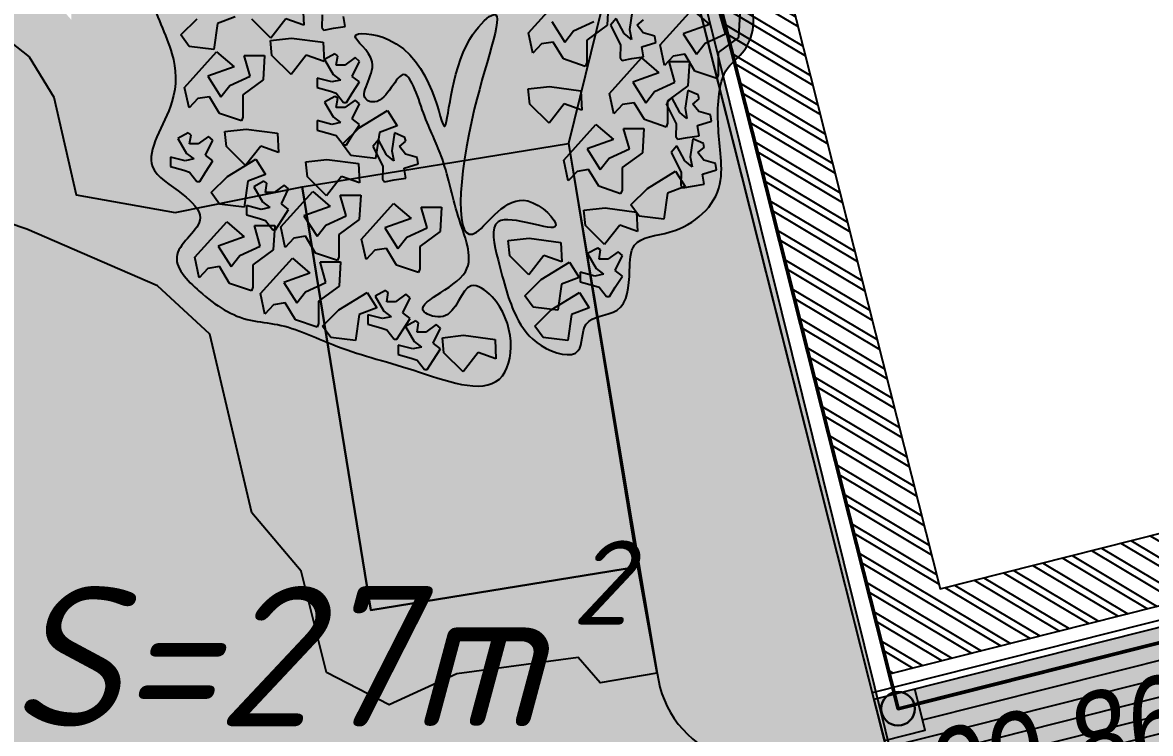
# Model space of a CAD drawing. Header units: millimetres. Extents: x 97194 to 152491, y 18573 to 58496.
# Drawn here: x 139384 to 143399, y 37791 to 40322 of the extents above; entities that cross this region are included whole.
import ezdxf

# ---------------------------------------------------------------- set-up
doc = ezdxf.new("R2010")
doc.units = ezdxf.units.MM
for name, color, linetype in [('dwgmodels.com', 7, 'Continuous'), ('floor hatch', 252, 'Continuous'), ('txt2', 7, 'Continuous'), ('wall', 5, 'Continuous')]:
    doc.layers.add(name, color=color, linetype=linetype)
doc.styles.add('ISO', font='isocpeui.ttf')
doc.styles.get("Standard").update_dxf_attribs({"font": 'arial.ttf'})

# ---------------------------------------------------------------- blocks, each defined once
blk = doc.blocks.new('1ваа')
at = {"layer": 'dwgmodels.com'}
h = blk.add_hatch(color=3, dxfattribs=at)
h.set_gradient(color1=(43, 82, 5), color2=(174, 249, 170), tint=1, name='SPHERICAL')
edge = h.paths.add_edge_path()
edge.add_spline(control_points=[(-1573.8, 1368.3), (-1470.4, 1427.6), (-1284.4, 1534.4), (-1060, 1804.1), (-904.4, 2013.9), (-547.9, 2293.1), (-469.2, 1811), (-414.9, 2023.2), (-315.9, 1870.5), (-307, 1711.4), (-539.4, 1619.3), (-412, 1449.9), (-271.1, 1576.4), (-108.2, 1676.3), (56.3, 1720.2), (253, 1903.5), (-43.4, 1918.4), (-55.9, 2206), (205.2, 2246.1), (397.3, 2150.7), (713.1, 2144.5), (1144.2, 2068.4), (1290, 1575), (1659.2, 1709.2), (1722.2, 1347), (1374, 1329.3), (1589.8, 1227.3), (1751.2, 1056.1), (1991.2, 788.2), (1786.7, 418), (2137.8, 472.9), (2098.4, 118.3), (1900.1, 26.1), (1835.3, -213.9), (1869.3, -438.7), (1892.9, -775.2), (1599.3, -984.8), (1241, -974.6), (1224, -1221.5), (1191.5, -1474.5), (878.7, -1438.2), (894.1, -1748), (569.2, -1648.4), (383, -1439), (304, -1199.1), (199.4, -753), (882.8, -1054.7), (418, -631.4), (-14.2, -1250.7), (26.5, -298.8), (389.4, 466.5), (-38.8, 112.1), (-76.1, -693.1), (-222.7, 209.3), (-848, 240.4), (-499.8, 57.6), (-717.4, -159.3), (-522.9, -213.9), (-384.3, 119.3), (-237.1, -293), (-92.2, -515.4), (-27.8, -812), (78, -1024.3), (95, -1282.9), (-395.5, -1401.9), (-23.2, -1508.8), (42.4, -1214.4), (380.4, -1394.2), (400.4, -2045.4), (-351.2, -1741.3), (-825.5, -1666.7), (-1206.3, -1505.7), (-1549.3, -1485.5), (-1783, -1367.7), (-2112, -1086.6), (-1742.1, -899.5), (-1980.8, -704.5), (-2294.2, -574.2), (-1992.2, -226.3), (-2008.8, 138.5), (-2240.9, 431.4), (-2134, 845), (-1816.3, 996), (-1782.1, 1297.5), (-1633.4, 1348), (-1573.8, 1368.3)], knot_values=[0, 0, 0, 0, 357.00329, 642.153885, 1007.734628, 1288.554648, 1537.60047, 1602.030643, 1701.619705, 1873.196291, 2090.474896, 2182.001319, 2344.019371, 2522.490303, 2785.30002, 2903.708441, 3113.457498, 3286.592566, 3556.300193, 3697.57539, 3940.583176, 4493.331958, 4879.81963, 5123.669747, 5356.676787, 5555.267335, 5664.170721, 5854.865828, 6374.803498, 6552.654597, 6740.709911, 7039.357174, 7193.223261, 7382.888468, 7715.150792, 7896.734589, 8351.183846, 8616.524237, 8770.974198, 9022.415639, 9258.409286, 9424.351878, 9689.305292, 9934.14356, 10298.463043, 10522.83765, 10934.037116, 11181.695157, 11590.920552, 12321.643111, 12890.993257, 13099.053627, 13648.762252, 14302.66183, 14539.452637, 14733.798132, 14964.016601, 15000.744171, 15268.428618, 15540.463369, 15823.098767, 16202.030488, 16389.9932, 16544.002076, 16922.211792, 17059.15669, 17329.987453, 17491.326856, 17982.794137, 18595.478096, 19191.821094, 19601.463987, 19796.569403, 20199.022027, 20467.976601, 20739.669014, 20923.918829, 21195.978045, 21605.65124, 21891.507666, 22271.998167, 22653.797318, 22982.736892, 23248.089802, 23425.26363, 23425.26363, 23425.26363, 23425.26363], degree=3, periodic=0)
at = {"color": 0}
for p, q in [((505.4, 223.5), (733.2, 434.3)), ((1074.5, 412.1), (1064.3, 267.8)), ((-1101.2, 383.2), (-1094.3, 269)), ((1243.2, 349.8), (1224.4, 243.4)), ((1441.4, 151.5), (1669.2, 362.3)), ((1669.2, 362.3), (1793.2, 273.4)), ((1907.2, 218), (1865.6, 340.1)), ((2010.5, 340.1), (2000.3, 195.8)), ((-1969.8, 211), (-1852.4, 306.4)), ((-1708.5, 278.9), (-1734.9, 124.5)), ((-1582.7, 318.7), (-1708.5, 278.9)), ((-1328.7, 191.9), (-1464.8, 304)), ((-1221.1, 305.6), (-1328.7, 191.9)), ((-1094.3, 269), (-1221.1, 305.6)), ((-963.4, 330.3), (-966.1, 254.4)), ((-799.4, 260.2), (-812.4, 320.4)), ((671, 290), (764.1, 168.1)), ((826.3, 234.7), (971.2, 290)), ((1064.3, 267.8), (919.4, 179.3)), ((1128.3, 308.1), (1089.1, 268.9)), ((1089.1, 268.9), (1139.3, 187.4)), ((1185.5, 219.3), (1128.3, 308.1)), ((1278.2, 268), (1324.7, 299.6)), ((1322.2, 224), (1278.2, 268)), ((1793.2, 273.4), (1607, 218)), ((-1910.4, 142.3), (-1969.8, 211)), ((-966.1, 254.4), (-951.4, 239.8)), ((-951.4, 239.8), (-883, 249.8)), ((-883, 249.8), (-799.4, 260.2)), ((536.5, 101.6), (505.4, 223.5)), ((764.1, 168.1), (826.3, 234.7)), ((1237.4, 183.2), (1185.5, 219.3)), ((1224.4, 243.4), (1237.4, 183.2)), ((1404.8, 204.1), (1322.2, 224)), ((1411, 166.6), (1404.8, 204.1)), ((1607, 218), (1700.1, 96.1)), ((1762.3, 162.7), (1907.2, 218)), ((-1734.9, 124.5), (-1910.4, 142.3)), ((-1332.2, 178.1), (-1181.6, 192.4)), ((-1320.8, 88), (-1332.2, 178.1)), ((-1181.6, 192.4), (-957.2, 167.2)), ((-957.2, 167.2), (-950.3, 53)), ((598.5, 157.1), (536.5, 101.6)), ((681.4, 168.1), (598.5, 157.1)), ((753.8, 68.3), (681.4, 168.1)), ((919.4, 179.3), (919.4, 46.2)), ((1139.3, 187.4), (1160.6, 150.3)), ((1160.6, 150.3), (1157.9, 74.4)), ((1311.6, 140.4), (1411, 166.6)), ((1324.6, 80.2), (1311.6, 140.4)), ((1472.5, 29.6), (1441.4, 151.5)), ((1700.1, 96.1), (1762.3, 162.7)), ((2000.3, 195.8), (1855.4, 107.3)), ((-1942.6, -100.5), (-1714.8, 110.3)), ((-1714.8, 110.3), (-1590.8, 21.4)), ((-1476.8, -34), (-1518.4, 88.1)), ((-1518.4, 88.1), (-1373.5, 88.1)), ((-1373.5, 88.1), (-1383.7, -56.2)), ((-1184.7, -24.1), (-1320.8, 88)), ((-1077.1, 89.6), (-1184.7, -24.1)), ((-950.3, 53), (-1077.1, 89.6)), ((-873.9, 97.9), (-946.3, 64.6)), ((-853.2, 86.7), (-873.9, 97.9)), ((-863.7, 31.5), (-853.2, 86.7)), ((-729, 75.8), (-801.5, 31.5)), ((-698.1, 53.6), (-729, 75.8)), ((909, 24), (753.8, 68.3)), ((1081.4, -136.5), (1309.2, 74.3)), ((1157.9, 74.4), (1172.6, 59.8)), ((1172.6, 59.8), (1241, 69.8)), ((1241, 69.8), (1324.6, 80.2)), ((1309.2, 74.3), (1433.2, -14.6)), ((1534.5, 85.1), (1472.5, 29.6)), ((1617.4, 96.1), (1534.5, 85.1)), ((1689.8, -3.7), (1617.4, 96.1)), ((1855.4, 107.3), (1855.4, -25.8)), ((-1590.8, 21.4), (-1777, -34)), ((-946.3, 64.6), (-884.3, -24)), ((-801.5, 31.5), (-863.7, 31.5)), ((-749.9, -35.2), (-698.1, 53.6)), ((919.4, 46.2), (909, 24)), ((1547.2, -70), (1505.6, 52.1)), ((1505.6, 52.1), (1650.5, 52.1)), ((1650.5, 52.1), (1640.3, -92.2)), ((-1777, -34), (-1683.9, -155.9)), ((-1621.7, -89.3), (-1476.8, -34)), ((-1383.7, -56.2), (-1528.6, -144.7)), ((-998.1, -46.1), (-998.1, -101.6)), ((-894.8, -68.5), (-998.1, -46.1)), ((-832.6, -57.3), (-894.8, -68.5)), ((-884.3, -24), (-832.6, -57.3)), ((-698.1, -68.5), (-749.9, -35.2)), ((1433.2, -14.6), (1247, -70)), ((1845, -48), (1689.8, -3.7)), ((1855.4, -25.8), (1845, -48)), ((-1911.5, -222.4), (-1942.6, -100.5)), ((-1683.9, -155.9), (-1621.7, -89.3)), ((-998.1, -101.6), (-905, -123.7)), ((-905, -123.7), (-863.7, -134.9)), ((-749.9, -134.9), (-698.1, -68.5)), ((503.8, -109.9), (654.4, -95.6)), ((515.2, -200), (503.8, -109.9)), ((654.4, -95.6), (878.8, -120.8)), ((878.8, -120.8), (885.7, -235)), ((1247, -70), (1340.1, -191.9)), ((1340.1, -191.9), (1402.3, -125.3)), ((1402.3, -125.3), (1547.2, -70)), ((1640.3, -92.2), (1495.4, -180.7)), ((1639.2, -118.2), (1620.4, -224.6)), ((1714, -145.8), (1639.2, -118.2)), ((-1849.5, -166.9), (-1911.5, -222.4)), ((-1766.6, -155.9), (-1849.5, -166.9)), ((-1694.2, -255.7), (-1766.6, -155.9)), ((-1528.6, -144.7), (-1528.6, -277.8)), ((-873.9, -154.1), (-946.3, -187.4)), ((-946.3, -187.4), (-884.3, -276)), ((-853.2, -165.3), (-873.9, -154.1)), ((-863.7, -134.9), (-811.9, -190.4)), ((-863.7, -220.5), (-853.2, -165.3)), ((-811.9, -190.4), (-791.2, -190.4)), ((-729, -176.2), (-801.5, -220.5)), ((-791.2, -190.4), (-749.9, -134.9)), ((-749.9, -287.2), (-698.1, -198.4)), ((-698.1, -198.4), (-729, -176.2)), ((651.3, -312.1), (515.2, -200)), ((758.9, -198.4), (651.3, -312.1)), ((885.7, -235), (758.9, -198.4)), ((1112.5, -258.4), (1081.4, -136.5)), ((1257.4, -191.9), (1174.5, -202.9)), ((1329.8, -291.7), (1257.4, -191.9)), ((1524.3, -159.9), (1485.1, -199.1)), ((1485.1, -199.1), (1535.3, -280.6)), ((1495.4, -180.7), (1495.4, -313.8)), ((1581.5, -248.7), (1524.3, -159.9)), ((1674.2, -200), (1720.7, -168.4)), ((1718.2, -244), (1674.2, -200)), ((1720.7, -168.4), (1714, -145.8)), ((-1539, -300), (-1694.2, -255.7)), ((-801.5, -220.5), (-863.7, -220.5)), ((-700.4, -341.6), (-499.7, -238.1)), ((-499.7, -238.1), (-430.7, -329.3)), ((1174.5, -202.9), (1112.5, -258.4)), ((1633.4, -284.8), (1581.5, -248.7)), ((1620.4, -224.6), (1633.4, -284.8)), ((1800.8, -263.9), (1718.2, -244)), ((1807, -301.4), (1800.8, -263.9)), ((-1528.6, -277.8), (-1539, -300)), ((-998.1, -298.1), (-998.1, -353.6)), ((-894.8, -320.5), (-998.1, -298.1)), ((-832.6, -309.3), (-894.8, -320.5)), ((-884.3, -276), (-832.6, -309.3)), ((-698.1, -320.5), (-749.9, -287.2)), ((-749.9, -386.9), (-698.1, -320.5)), ((-430.7, -329.3), (-556.5, -369.1)), ((757.4, -532.5), (985.2, -321.7)), ((985.2, -321.7), (1109.2, -410.6)), ((1485, -336), (1329.8, -291.7)), ((1495.4, -313.8), (1485, -336)), ((1535.3, -280.6), (1556.6, -317.7)), ((1556.6, -317.7), (1553.9, -393.6)), ((1707.6, -327.6), (1807, -301.4)), ((1720.6, -387.8), (1707.6, -327.6)), ((-1917.9, -370.1), (-1990.3, -403.4)), ((-1897.2, -381.3), (-1917.9, -370.1)), ((-1907.7, -436.5), (-1897.2, -381.3)), ((-1773, -392.2), (-1845.5, -436.5)), ((-1742.1, -414.4), (-1773, -392.2)), ((-1656.2, -361.9), (-1505.6, -347.6)), ((-1644.8, -452), (-1656.2, -361.9)), ((-1505.6, -347.6), (-1281.2, -372.8)), ((-1281.2, -372.8), (-1274.3, -487)), ((-998.1, -353.6), (-905, -375.7)), ((-905, -375.7), (-863.7, -386.9)), ((-863.7, -386.9), (-811.9, -442.4)), ((-817.8, -437), (-700.4, -341.6)), ((-791.2, -442.4), (-749.9, -386.9)), ((-556.5, -369.1), (-582.9, -523.5)), ((-448.8, -370.2), (-467.6, -476.6)), ((-374, -397.8), (-448.8, -370.2)), ((-367.3, -420.4), (-374, -397.8)), ((1223.2, -466), (1181.6, -343.9)), ((1181.6, -343.9), (1326.5, -343.9)), ((1326.5, -343.9), (1316.3, -488.2)), ((1553.9, -393.6), (1568.6, -408.2)), ((1568.6, -408.2), (1637, -398.2)), ((1637, -398.2), (1720.6, -387.8)), ((-1990.3, -403.4), (-1928.3, -492)), ((-1845.5, -436.5), (-1907.7, -436.5)), ((-1793.9, -503.2), (-1742.1, -414.4)), ((-1508.7, -564.1), (-1644.8, -452)), ((-1401.1, -450.4), (-1508.7, -564.1)), ((-1274.3, -487), (-1401.1, -450.4)), ((-758.4, -505.7), (-817.8, -437)), ((-811.9, -442.4), (-791.2, -442.4)), ((-563.7, -411.9), (-602.9, -451.1)), ((-602.9, -451.1), (-552.7, -532.6)), ((-506.5, -500.7), (-563.7, -411.9)), ((-413.8, -452), (-367.3, -420.4)), ((-369.8, -496), (-413.8, -452)), ((1109.2, -410.6), (923, -466)), ((923, -466), (1016.1, -587.9)), ((1078.3, -521.3), (1223.2, -466)), ((1560.3, -447.9), (1521.1, -487.1)), ((1617.5, -536.7), (1560.3, -447.9)), ((1675.2, -406.2), (1656.4, -512.6)), ((1750, -433.8), (1675.2, -406.2)), ((1710.2, -488), (1756.7, -456.4)), ((1756.7, -456.4), (1750, -433.8)), ((-2042.1, -514.1), (-2042.1, -569.6)), ((-1938.8, -536.5), (-2042.1, -514.1)), ((-1876.6, -525.3), (-1938.8, -536.5)), ((-1928.3, -492), (-1876.6, -525.3)), ((-1742.1, -536.5), (-1793.9, -503.2)), ((-1636.4, -629.6), (-1435.7, -526.1)), ((-1435.7, -526.1), (-1366.7, -617.3)), ((-1080.2, -541.9), (-929.6, -527.6)), ((-929.6, -527.6), (-705.2, -552.8)), ((-582.9, -523.5), (-758.4, -505.7)), ((-552.7, -532.6), (-531.4, -569.7)), ((-454.6, -536.8), (-506.5, -500.7)), ((-467.6, -476.6), (-454.6, -536.8)), ((-287.2, -515.9), (-369.8, -496)), ((-281, -553.4), (-287.2, -515.9)), ((788.5, -654.4), (757.4, -532.5)), ((1016.1, -587.9), (1078.3, -521.3)), ((1316.3, -488.2), (1171.4, -576.7)), ((1521.1, -487.1), (1571.3, -568.6)), ((1656.4, -512.6), (1669.4, -572.8)), ((1754.2, -532), (1710.2, -488)), ((1836.8, -551.9), (1754.2, -532)), ((-2042.1, -569.6), (-1949, -591.7)), ((-1949, -591.7), (-1907.7, -602.9)), ((-1793.9, -602.9), (-1742.1, -536.5)), ((-1068.8, -632), (-1080.2, -541.9)), ((-705.2, -552.8), (-698.3, -667)), ((-531.4, -569.7), (-534.1, -645.6)), ((-380.4, -579.6), (-281, -553.4)), ((-367.4, -639.8), (-380.4, -579.6)), ((850.5, -598.9), (788.5, -654.4)), ((933.4, -587.9), (850.5, -598.9)), ((1005.8, -687.7), (933.4, -587.9)), ((1171.4, -576.7), (1171.4, -709.8)), ((1351.6, -701.6), (1552.3, -598.1)), ((1552.3, -598.1), (1621.3, -689.3)), ((1571.3, -568.6), (1592.6, -605.7)), ((1669.4, -572.8), (1617.5, -536.7)), ((1743.6, -615.6), (1843, -589.4)), ((1843, -589.4), (1836.8, -551.9)), ((-1907.7, -602.9), (-1855.9, -658.4)), ((-1855.9, -658.4), (-1835.2, -658.4)), ((-1835.2, -658.4), (-1793.9, -602.9)), ((-1753.8, -725), (-1636.4, -629.6)), ((-1492.5, -657.1), (-1518.9, -811.5)), ((-1366.7, -617.3), (-1492.5, -657.1)), ((-1377.9, -658.1), (-1450.3, -691.4)), ((-1357.2, -669.3), (-1377.9, -658.1)), ((-932.7, -744.1), (-1068.8, -632)), ((-825.1, -630.4), (-932.7, -744.1)), ((-698.3, -667), (-825.1, -630.4)), ((-534.1, -645.6), (-519.4, -660.2)), ((-519.4, -660.2), (-451, -650.2)), ((-451, -650.2), (-367.4, -639.8)), ((1592.6, -605.7), (1589.9, -681.6)), ((1756.6, -675.8), (1743.6, -615.6)), ((-1694.4, -793.7), (-1753.8, -725)), ((-1450.3, -691.4), (-1388.3, -780)), ((-1367.7, -724.5), (-1357.2, -669.3)), ((-1305.5, -724.5), (-1367.7, -724.5)), ((-1233, -680.2), (-1305.5, -724.5)), ((-1258.6, -928.5), (-1030.8, -717.7)), ((-1253.9, -791.2), (-1202.1, -702.4)), ((-1202.1, -702.4), (-1233, -680.2)), ((-1030.8, -717.7), (-906.8, -806.6)), ((1161, -732), (1005.8, -687.7)), ((1171.4, -709.8), (1161, -732)), ((1234.2, -797), (1351.6, -701.6)), ((1495.5, -729.1), (1469.1, -883.5)), ((1621.3, -689.3), (1495.5, -729.1)), ((1589.9, -681.6), (1604.6, -696.2)), ((1604.6, -696.2), (1673, -686.2)), ((1673, -686.2), (1756.6, -675.8)), ((-1518.9, -811.5), (-1694.4, -793.7)), ((-1502.1, -802.1), (-1502.1, -857.6)), ((-1398.8, -824.5), (-1502.1, -802.1)), ((-1388.3, -780), (-1336.6, -813.3)), ((-1202.1, -824.5), (-1253.9, -791.2)), ((-792.8, -862), (-834.4, -739.9)), ((-834.4, -739.9), (-689.5, -739.9)), ((-689.5, -739.9), (-699.7, -884.2)), ((-682.6, -1000.5), (-454.8, -789.7)), ((-454.8, -789.7), (-330.8, -878.6)), ((1293.6, -865.7), (1234.2, -797)), ((-1502.1, -857.6), (-1409, -879.7)), ((-1336.6, -813.3), (-1398.8, -824.5)), ((-1253.9, -890.9), (-1202.1, -824.5)), ((-906.8, -806.6), (-1093, -862)), ((-1093, -862), (-999.9, -983.9)), ((-937.7, -917.3), (-792.8, -862)), ((-216.8, -934), (-258.4, -811.9)), ((-258.4, -811.9), (-113.5, -811.9)), ((-113.5, -811.9), (-123.7, -956.2)), ((899.8, -829.9), (1050.4, -815.6)), ((911.2, -920), (899.8, -829.9)), ((1050.4, -815.6), (1274.8, -840.8)), ((1274.8, -840.8), (1281.7, -955)), ((1469.1, -883.5), (1293.6, -865.7)), ((-1870.6, -1108.5), (-1642.8, -897.7)), ((-1642.8, -897.7), (-1518.8, -986.6)), ((-1404.8, -1042), (-1446.4, -919.9)), ((-1446.4, -919.9), (-1301.5, -919.9)), ((-1409, -879.7), (-1367.7, -890.9)), ((-1367.7, -890.9), (-1315.9, -946.4)), ((-1301.5, -919.9), (-1311.7, -1064.2)), ((-1295.2, -946.4), (-1253.9, -890.9)), ((-1227.5, -1050.4), (-1258.6, -928.5)), ((-999.9, -983.9), (-937.7, -917.3)), ((-699.7, -884.2), (-844.6, -972.7)), ((-330.8, -878.6), (-517, -934)), ((-517, -934), (-423.9, -1055.9)), ((-361.7, -989.3), (-216.8, -934)), ((1047.3, -1032.1), (911.2, -920)), ((1154.9, -918.4), (1047.3, -1032.1)), ((1281.7, -955), (1154.9, -918.4)), ((-1518.8, -986.6), (-1705, -1042)), ((-1315.9, -946.4), (-1295.2, -946.4)), ((-1165.5, -994.9), (-1227.5, -1050.4)), ((-1082.6, -983.9), (-1165.5, -994.9)), ((-1010.2, -1083.7), (-1082.6, -983.9)), ((-844.6, -972.7), (-844.6, -1105.8)), ((-651.5, -1122.4), (-682.6, -1000.5)), ((-423.9, -1055.9), (-361.7, -989.3)), ((-123.7, -956.2), (-268.6, -1044.7)), ((359.8, -1009.9), (510.4, -995.6)), ((510.4, -995.6), (734.8, -1020.8)), ((-1705, -1042), (-1611.9, -1163.9)), ((-1549.7, -1097.3), (-1404.8, -1042)), ((-1311.7, -1064.2), (-1456.6, -1152.7)), ((-589.5, -1066.9), (-651.5, -1122.4)), ((-506.6, -1055.9), (-589.5, -1066.9)), ((-434.2, -1155.7), (-506.6, -1055.9)), ((-268.6, -1044.7), (-268.6, -1177.8)), ((371.2, -1100), (359.8, -1009.9)), ((734.8, -1020.8), (741.7, -1135)), ((998.1, -1054.1), (925.7, -1087.4)), ((1018.8, -1065.3), (998.1, -1054.1)), ((1008.3, -1120.5), (1018.8, -1065.3)), ((-1839.5, -1230.4), (-1870.6, -1108.5)), ((-1611.9, -1163.9), (-1549.7, -1097.3)), ((-1402.6, -1324.5), (-1174.8, -1113.7)), ((-1174.8, -1113.7), (-1050.8, -1202.6)), ((-855, -1128), (-1010.2, -1083.7)), ((-936.8, -1258), (-978.4, -1135.9)), ((-978.4, -1135.9), (-833.5, -1135.9)), ((-844.6, -1105.8), (-855, -1128)), ((-833.5, -1135.9), (-843.7, -1280.2)), ((507.3, -1212.1), (371.2, -1100)), ((614.9, -1098.4), (507.3, -1212.1)), ((741.7, -1135), (614.9, -1098.4)), ((925.7, -1087.4), (987.7, -1176)), ((1070.5, -1120.5), (1008.3, -1120.5)), ((1143, -1076.2), (1070.5, -1120.5)), ((1122.1, -1187.2), (1173.9, -1098.4)), ((1173.9, -1098.4), (1143, -1076.2)), ((-1777.5, -1174.9), (-1839.5, -1230.4)), ((-1694.6, -1163.9), (-1777.5, -1174.9)), ((-1622.2, -1263.7), (-1694.6, -1163.9)), ((-1456.6, -1152.7), (-1456.6, -1285.8)), ((-1050.8, -1202.6), (-1237, -1258)), ((-279, -1200), (-434.2, -1155.7)), ((-268.6, -1177.8), (-279, -1200)), ((595.6, -1241.6), (796.3, -1138.1)), ((796.3, -1138.1), (865.3, -1229.3)), ((873.9, -1198.1), (873.9, -1253.6)), ((977.2, -1220.5), (873.9, -1198.1)), ((987.7, -1176), (1039.4, -1209.3)), ((1173.9, -1220.5), (1122.1, -1187.2)), ((-1467, -1308), (-1622.2, -1263.7)), ((-1237, -1258), (-1143.9, -1379.9)), ((-1081.7, -1313.3), (-936.8, -1258)), ((478.2, -1337), (595.6, -1241.6)), ((739.5, -1269.1), (713.1, -1423.5)), ((865.3, -1229.3), (739.5, -1269.1)), ((873.9, -1253.6), (967, -1275.7)), ((1039.4, -1209.3), (977.2, -1220.5)), ((1122.1, -1286.9), (1173.9, -1220.5)), ((-1456.6, -1285.8), (-1467, -1308)), ((-1371.5, -1446.4), (-1402.6, -1324.5)), ((-1143.9, -1379.9), (-1081.7, -1313.3)), ((-843.7, -1280.2), (-988.6, -1368.7)), ((-844.4, -1421.6), (-643.7, -1318.1)), ((-643.7, -1318.1), (-574.7, -1409.3)), ((-513.9, -1306.1), (-586.3, -1339.4)), ((-493.2, -1317.3), (-513.9, -1306.1)), ((-503.7, -1372.5), (-493.2, -1317.3)), ((-369, -1328.2), (-441.5, -1372.5)), ((-338.1, -1350.4), (-369, -1328.2)), ((537.6, -1405.7), (478.2, -1337)), ((667.6, -1421.6), (868.3, -1318.1)), ((868.3, -1318.1), (937.3, -1409.3)), ((967, -1275.7), (1008.3, -1286.9)), ((1008.3, -1286.9), (1060.1, -1342.4)), ((1080.8, -1342.4), (1122.1, -1286.9)), ((-1309.5, -1390.9), (-1371.5, -1446.4)), ((-1226.6, -1379.9), (-1309.5, -1390.9)), ((-1154.2, -1479.7), (-1226.6, -1379.9)), ((-988.6, -1368.7), (-988.6, -1501.8)), ((-586.3, -1339.4), (-524.3, -1428)), ((-441.5, -1372.5), (-503.7, -1372.5)), ((-389.9, -1439.2), (-338.1, -1350.4)), ((1060.1, -1342.4), (1080.8, -1342.4)), ((-961.8, -1517), (-844.4, -1421.6)), ((-700.5, -1449.1), (-726.9, -1603.5)), ((-574.7, -1409.3), (-700.5, -1449.1)), ((-638.1, -1450.1), (-638.1, -1505.6)), ((-534.8, -1472.5), (-638.1, -1450.1)), ((-472.6, -1461.3), (-534.8, -1472.5)), ((-524.3, -1428), (-472.6, -1461.3)), ((-338.1, -1472.5), (-389.9, -1439.2)), ((713.1, -1423.5), (537.6, -1405.7)), ((550.2, -1517), (667.6, -1421.6)), ((811.5, -1449.1), (785.1, -1603.5)), ((937.3, -1409.3), (811.5, -1449.1)), ((-999, -1524), (-1154.2, -1479.7)), ((-988.6, -1501.8), (-999, -1524)), ((-902.4, -1585.7), (-961.8, -1517)), ((-638.1, -1505.6), (-545, -1527.7)), ((-545, -1527.7), (-503.7, -1538.9)), ((-389.9, -1538.9), (-338.1, -1472.5)), ((-297.9, -1486.1), (-370.3, -1519.4)), ((-370.3, -1519.4), (-308.3, -1608)), ((-277.2, -1497.3), (-297.9, -1486.1)), ((-287.7, -1552.5), (-277.2, -1497.3)), ((-153, -1508.2), (-225.5, -1552.5)), ((-173.9, -1619.2), (-122.1, -1530.4)), ((-122.1, -1530.4), (-153, -1508.2)), ((609.6, -1585.7), (550.2, -1517)), ((-726.9, -1603.5), (-902.4, -1585.7)), ((-503.7, -1538.9), (-451.9, -1594.4)), ((-451.9, -1594.4), (-431.2, -1594.4)), ((-431.2, -1594.4), (-389.9, -1538.9)), ((-225.5, -1552.5), (-287.7, -1552.5)), ((-108.2, -1585.9), (42.4, -1571.6)), ((-96.8, -1676), (-108.2, -1585.9)), ((42.4, -1571.6), (266.8, -1596.8)), ((266.8, -1596.8), (273.7, -1711)), ((785.1, -1603.5), (609.6, -1585.7)), ((-422.1, -1630.1), (-422.1, -1685.6)), ((-318.8, -1652.5), (-422.1, -1630.1)), ((-256.6, -1641.3), (-318.8, -1652.5)), ((-308.3, -1608), (-256.6, -1641.3)), ((-122.1, -1652.5), (-173.9, -1619.2)), ((-173.9, -1718.9), (-122.1, -1652.5)), ((-422.1, -1685.6), (-329, -1707.7)), ((-329, -1707.7), (-287.7, -1718.9)), ((-287.7, -1718.9), (-235.9, -1774.4)), ((-215.2, -1774.4), (-173.9, -1718.9)), ((39.3, -1788.1), (-96.8, -1676)), ((146.9, -1674.4), (39.3, -1788.1)), ((273.7, -1711), (146.9, -1674.4)), ((-235.9, -1774.4), (-215.2, -1774.4))]:
    blk.add_line(p, q, dxfattribs=at)
at = {"layer": 'dwgmodels.com', "color": 0}
blk.add_spline([(-1573.8, 1368.3), (-1276.9, 1566.4), (-1084.9, 1777.3), (-842.5, 2050.9), (-574.8, 2135.9), (-444.9, 1923.4), (-415.4, 1980.6), (-347.3, 1908), (-345.8, 1736.4), (-484.9, 1569.5), (-429.3, 1496.8), (-280.8, 1561.8), (-129.3, 1656), (105.8, 1773.5), (183.2, 1863.2), (0.7, 1966.7), (-22.5, 2138.3), (235.5, 2217), (369.7, 2172.8), (610.7, 2142.3), (1126.3, 1943), (1379.7, 1651.2), (1622.1, 1624.6), (1632.7, 1391.9), (1454.4, 1304.3), (1545, 1243.9), (1690.1, 1120.1), (1889.5, 640), (1854.7, 465.5), (2036.5, 417.6), (2040.7, 118.9), (1925.8, 16.6), (1858.9, -160.8), (1871.5, -492.9), (1868.1, -674.4), (1513.5, -958.7), (1260, -1037), (1224.9, -1187.4), (1135.2, -1422.2), (914.7, -1506.4), (859.6, -1662.9), (596.4, -1632.7), (420.1, -1462.9), (288.5, -1123.1), (288.5, -898.7), (699.1, -921.2), (499.9, -774.1), (135.2, -959.8), (119.4, -229.2), (241.5, 326.9), (88.3, 186), (-92.3, -333.2), (-492.9, 183.6), (-729, 201.9), (-607.5, 50.3), (-642.8, -177.2), (-607.5, -187.3), (-393.5, -26.5), (-242.2, -252.6), (-116.7, -505.9), (4.7, -864.8), (70.3, -1041), (56, -1194.3), (-237.2, -1433.2), (-103.1, -1460.5), (97.6, -1278.6), (245.6, -1342.7), (298.3, -1831.3), (-312.2, -1779.6), (-888.7, -1627), (-1280.8, -1508.6), (-1474.1, -1482.3), (-1838.1, -1310.5), (-1996.1, -1092.8), (-1833.1, -875.4), (-1954.5, -736.8), (-2171.2, -572.2), (-2032.6, -186.7), (-2032.6, 99.1), (-2179.9, 449.9), (-2082.1, 819), (-1846.8, 1048.8), (-1731.8, 1287.9), (-1573.8, 1368.3)], degree=3, dxfattribs=at)

msp = doc.modelspace()

# ---------------------------------------------------------------- hatches: boundary and pattern name
at = {"layer": 'dwgmodels.com', "true_color": 0xffcdbe}
h = msp.add_hatch(dxfattribs=at)
h.set_pattern_fill('HONEY', color=254, scale=50, style=0)
h.set_pattern_definition([(0, (-895877.36, -955974.34), (238.125, 137.4815), [158.75, -317.5]), (120, (-895877.36, -955974.34), (-238.124972, 137.481549), [158.75, -317.5]), (60, (-895877.36, -955974.34), (2.8e-05, 274.963049), [-317.5, 158.75])])
edge = h.paths.add_edge_path()
edge.add_line((105643.7, 57854.4), (110359.8, 57515.3))
edge.add_line((110359.8, 57515.3), (111413.6, 56313.7))
edge.add_line((111413.6, 56313.7), (112889.6, 55459.7))
edge.add_line((112889.6, 55459.7), (118773, 55037.9))
edge.add_line((118773, 55037.9), (120982.7, 56103.3))
edge.add_line((120982.7, 56103.3), (126670.9, 55713.2))
edge.add_line((126670.9, 55713.2), (125292.3, 53675.9))
edge.add_line((125292.3, 53675.9), (126735.5, 50705.7))
edge.add_line((126735.5, 50705.7), (130029.4, 50470.4))
edge.add_line((130029.4, 50470.4), (131880.1, 53205.4))
edge.add_line((131880.1, 53205.4), (130774.9, 55480))
edge.add_arc((133336, 64281.5), 9166.5, 253.77563, 286.21284)
edge.add_line((135895.4, 55479.5), (138757.6, 55273.7))
edge.add_arc((124248.3, 61948.4), 15970.9, 309.65137, 335.29621, ccw=False)
edge.add_arc((87809.2, -11501.3), 76903, 47.223215, 52.67372, ccw=False)
edge.add_arc((87809.2, -11501.3), 76903, 43.955323, 47.223215, ccw=False)
edge.add_line((143170.3, 41876.9), (142251.2, 41644.8))
edge.add_line((142251.2, 41644.8), (139545.8, 44278.6))
edge.add_line((139545.8, 44278.6), (138879.1, 44885.9))
edge.add_arc((89600.2, -9236.6), 73196, 47.681917, 52.705646)
edge.add_arc((132959.6, 46783.3), 2421.9, 65.8521, 138.006)
edge.add_line((131159.6, 48403.7), (129327.7, 46447.9))
edge.add_arc((132852.7, 43133.6), 4838.4, 136.7655, 159.0821)
edge.add_arc((133137.6, 43024.8), 5143.4, 159.0821, 179.4477)
edge.add_arc((147719.5, 44573.8), 19781.9, 184.34711, 197.80455)
edge.add_arc((152601.2, 46141.6), 24909.3, 197.80455, 204.1295)
edge.add_line((129868.5, 35958.6), (129898.6, 35666.7))
edge.add_line((129898.6, 35666.7), (133669.7, 31200.9))
edge.add_line((133669.7, 31200.9), (138280.3, 24953.1))
edge.add_line((138280.3, 24953.1), (140730.5, 19823.3))
edge.add_line((140730.5, 19823.3), (137993.4, 18573.3))
edge.add_line((137993.4, 18573.3), (136453.6, 21944.7))
edge.add_line((136453.6, 21944.7), (133415.6, 26559.3))
edge.add_line((133415.6, 26559.3), (131125.3, 29521.5))
edge.add_line((131125.3, 29521.5), (128577.4, 32495.4))
edge.add_line((128577.4, 32495.4), (125145.1, 36134.9))
edge.add_line((125145.1, 36134.9), (124963.9, 36337.1))
edge.add_line((124963.9, 36337.1), (119548.3, 41448.5))
edge.add_arc((115463.1, 37120.1), 5951.8, 46.65529, 82.22757)
edge.add_line((116268, 43017.2), (116451.8, 45976.3))
edge.add_line((116451.8, 45976.3), (118658.7, 45839.2))
edge.add_line((118658.7, 45839.2), (119148.6, 53725.8))
edge.add_line((119148.6, 53725.8), (116188.7, 53909.7))
edge.add_line((116188.7, 53909.7), (109265.6, 54339.7))
edge.add_line((109265.6, 54339.7), (107894.3, 54424.8))
edge.add_line((107894.3, 54424.8), (107887.8, 54320.7))
edge.add_arc((107810.5, 53545.2), 779.3, 84.3047, 229.9591)
edge.add_line((107309.1, 52948.6), (106721.1, 52985.1))
edge.add_line((106721.1, 52985.1), (106541.6, 50096.7))
edge.add_line((106541.6, 50096.7), (107300.2, 50049.5))
edge.add_arc((110437.5, 48049.5), 3720.6, 147.4825, 251.3194)
edge.add_line((109245.8, 44525), (109241.4, 44453.6))
edge.add_line((109241.4, 44453.6), (110303.6, 44387.7))
edge.add_line((110303.6, 44387.7), (110425.6, 46350.6))
edge.add_line((110425.6, 46350.6), (116429.2, 45977.7))
edge.add_line((116429.2, 45977.7), (116201, 42303.7))
edge.add_line((116201, 42303.7), (109723.6, 42706.1))
edge.add_line((109723.6, 42706.1), (109765.6, 43382))
edge.add_line((109765.6, 43382), (106276.6, 43598.7))
edge.add_arc((106541.2, 45229.2), 1651.8, 177.7959, 260.7831, ccw=False)
edge.add_line((104890.6, 45292.8), (105042.4, 48173.9))
edge.add_line((105042.4, 48173.9), (101134.2, 48416.7))
edge.add_line((101134.2, 48416.7), (101194, 49356.3))
edge.add_line((101194, 49356.3), (101368.7, 49345.2))
edge.add_line((101368.7, 49345.2), (101372.4, 49403.8))
edge.add_line((101372.4, 49403.8), (105104.6, 49175.7))
edge.add_line((105104.6, 49175.7), (105643.7, 57854.4))
at = {"layer": 'dwgmodels.com', "true_color": 0x98830b}
h = msp.add_hatch(color=44, dxfattribs=at)
edge = h.paths.add_edge_path()
edge.add_line((142321.3, 40930.8), (142147.6, 41618.7))
edge.add_line((142147.6, 41618.7), (141687.1, 41352.7))
edge.add_line((141687.1, 41352.7), (141327.6, 39891.7))
edge.add_line((141327.6, 39891.7), (141643.3, 38005.7))
edge.add_arc((142009.4, 38051.7), 369, 187.1601, 248.6913)
edge.add_arc((140984.4, 36357.4), 1617.9, -21.4163, 56.5862, ccw=False)
edge.add_arc((143334.9, 35526.1), 877.9, 164.0975, 227.7992)
edge.add_line((142745.2, 34875.7), (143155.5, 34978.9))
edge.add_line((143155.5, 34978.9), (141692.6, 40772))
edge.add_line((141692.6, 40772), (142321.3, 40930.8))
at = {"layer": 'dwgmodels.com', "true_color": 0x6e9182}
msp.add_hatch(color=8, dxfattribs=at).paths.add_polyline_path([(138523, 39392), (138545.6, 40140.3), (138608.7, 40136.5), (138692.1, 40237), (138830.5, 40327.9), (139033.9, 40370.2), (139265.1, 40312.5), (139407.4, 40200.4), (139495.7, 40056.9), (139575.3, 39709.6), (139927.9, 39645.6), (140379.1, 39737.5), (140624.1, 38230.5), (141572.6, 38384.7), (141642.2, 38005.5), (141439.7, 37971.6), (141362, 38061.9), (140930.3, 38003.4), (140688.6, 37892.7), (140465.7, 38008.3), (140375.4, 38368.8), (140200, 38576.4), (140051, 39212.6), (139864.3, 39385), (139399.2, 39587.3), (139333.5, 39609.2), (139359.3, 39849), (139270.8, 40051.6), (139172.7, 40135.1), (139003, 40168.8), (138898.7, 40139), (138810, 40072.2), (138731.9, 39970.1), (138725.9, 39775.1), (138713.2, 39391.7)])
at = {"layer": 'dwgmodels.com', "true_color": 0x10950e}
h = msp.add_hatch(color=94, dxfattribs=at)
h.paths.add_polyline_path([(140379.1, 39737.5), (141327.6, 39891.7), (141572.6, 38384.7), (140624.1, 38230.5)], flags=17)
h.paths.add_polyline_path([(140379.1, 39737.5), (141327.6, 39891.7), (141572.6, 38384.7), (140624.1, 38230.5)], flags=17)
msp.add_hatch(color=94, dxfattribs=at).paths.add_polyline_path([(140379.1, 39737.5), (141327.6, 39891.7), (141572.6, 38384.7), (140624.1, 38230.5)])
at = {"layer": 'floor hatch', "true_color": 0xcef77e}
h = msp.add_hatch(color=71, dxfattribs=at)
edge = h.paths.add_edge_path()
edge.add_line((141717.4, 40780.5), (142321.3, 40930.8))
edge.add_line((142321.3, 40930.8), (142147.6, 41618.7))
edge.add_arc((122607.6, 24738.4), 25821.6, 40.82305, 46.91155)
edge.add_arc((139813.8, 43180.8), 600.1, 43.7804, 162.6589)
edge.add_arc((150164.3, 39309.7), 11649.9, 159.65699, 191.61714)
edge.add_arc((138959.7, 35577.8), 1401.2, -19.7476, 98.4826, ccw=False)
edge.add_arc((140837.2, 34885.7), 599.9, 158.6215, 246.4306)
edge.add_line((140597.3, 34335.8), (143155.5, 34978.9))
edge.add_line((143155.5, 34978.9), (141717.4, 40780.5))
edge = h.paths.add_edge_path(flags=16)
edge.add_arc((140767.8, 40332.8), 1210.4, 40.6966, 179.9972)
edge.add_arc((139046.7, 39892.8), 674.2, 40.7391, 113.7001)
edge.add_arc((147902.6, 39857.3), 9150.3, 157.68654, 175.9083, ccw=False)
edge.add_arc((139801.7, 43229.1), 378.3, 51.3523, 164.3117, ccw=False)
edge.add_arc((121339, 23584.4), 27336.1, 41.01392, 46.83971, ccw=False)
edge.add_line((141965.4, 41523.5), (142045.7, 41205.4))
edge.add_line((142045.7, 41205.4), (141685.5, 41122))
at = {"layer": 'floor hatch'}
h = msp.add_hatch(dxfattribs=at)
h.set_pattern_fill('ANSI31', color=256, scale=20, angle=-30.8278, style=0)
h.set_pattern_definition([(14.17221, (-26930.28, 94320.234), (-15.54716, 61.567328), [])])
h.paths.add_polyline_path([(145311.8, 38488.6), (145617.8, 37276.7), (145509.8, 37095.8), (145595.7, 37044.5), (145620.3, 37085.7), (145637.5, 37075.5), (145695.4, 37172.5), (147033.7, 37510.5), (147070.4, 37365), (146605, 37247.5), (146712.7, 36820.9), (147178.1, 36938.4), (147236.9, 36705.7), (145191.1, 36189.1), (145166.5, 36286.3), (145224.4, 36383.4), (145207.3, 36393.6), (145231.9, 36434.8), (145146, 36486.1), (145038, 36305.2), (144945.9, 36281.9), (144957.5, 36235.9), (144267, 36070.7), (144257.5, 36108.1), (144165.4, 36084.8), (144104.2, 36327.2), (143958.8, 36290.5), (144148.5, 35539.1), (143227.4, 35306.5), (143190.7, 35451.9), (143045.3, 35415.2), (142880, 36069.6), (143025.5, 36106.4), (142988.7, 36251.8), (142843.3, 36215.1), (142678, 36869.5), (142823.5, 36906.2), (142786.7, 37051.7), (142641.3, 37015), (142451.6, 37766.4), (142597, 37803.1), (142560.3, 37948.5), (143481.3, 38181.1), (143689.5, 37357), (143834.9, 37393.7), (143663.5, 38072.4)])
at = {"layer": 'wall'}
h = msp.add_hatch(dxfattribs=at)
h.set_pattern_fill('ANSI32', color=4, scale=8, angle=-75.8278, style=0)
h.set_pattern_definition([(329.17221, (-16179.9, 109620.75), (39.049408, 65.433812), []), (329.17221, (-16171.11, 109585.926), (39.049408, 65.433812), [])])
h.paths.add_polyline_path([(143116.8, 41054.3), (146049.7, 41794.9), (146735.3, 39080.2), (142469.2, 38002.9), (141783.6, 40717.7), (142331.4, 40856), (142392.7, 40613.6), (142087.2, 40536.5), (142650.4, 38306.5), (146431.7, 39261.3), (145868.5, 41491.3), (143178, 40811.9)])
at = {"layer": 'wall', "true_color": 0xf9da86}
msp.add_hatch(color=41, dxfattribs=at).paths.add_polyline_path([(145311.8, 38488.6), (145617.8, 37276.7), (145509.8, 37095.8), (145595.7, 37044.5), (145620.3, 37085.7), (145637.5, 37075.5), (145695.4, 37172.5), (147033.7, 37510.5), (147070.4, 37365), (146605, 37247.5), (146712.7, 36820.9), (147178.1, 36938.4), (147236.9, 36705.7), (145191.1, 36189.1), (145166.5, 36286.3), (145224.4, 36383.4), (145207.3, 36393.6), (145231.9, 36434.8), (145146, 36486.1), (145038, 36305.2), (144945.9, 36281.9), (144957.5, 36235.9), (144267, 36070.7), (144257.5, 36108.1), (144165.4, 36084.8), (144104.2, 36327.2), (143958.8, 36290.5), (144148.5, 35539.1), (143227.4, 35306.5), (143190.7, 35451.9), (143045.3, 35415.2), (142880, 36069.6), (143025.5, 36106.4), (142988.7, 36251.8), (142843.3, 36215.1), (142678, 36869.5), (142823.5, 36906.2), (142786.7, 37051.7), (142641.3, 37015), (142451.6, 37766.4), (142597, 37803.1), (142560.3, 37948.5), (143481.3, 38181.1), (143689.5, 37357), (143834.9, 37393.7), (143663.5, 38072.4)])
at = {"layer": 'wall'}
h = msp.add_hatch(color=252, dxfattribs=at)
h.paths.add_polyline_path([(143045.3, 35415.2), (143082, 35269.7), (143227.4, 35306.5), (143190.7, 35451.9)])
h.paths.add_polyline_path([(143025.5, 36106.4), (142988.7, 36251.8), (142843.3, 36215.1), (142880, 36069.6)])
h.paths.add_polyline_path([(142786.7, 37051.7), (142641.3, 37015), (142678, 36869.5), (142823.5, 36906.2)])
h.paths.add_polyline_path([(142414.8, 37911.8), (142451.6, 37766.4), (142597, 37803.1), (142560.3, 37948.5)])

# ---------------------------------------------------------------- linework, layer by layer
at = {"layer": 'dwgmodels.com', "color": 0}
msp.add_lwpolyline([(141717.4, 40780.5), (142321.3, 40930.8), (142147.6, 41618.7, 0.026572), (140247, 43596, 0.570844), (139241, 43359.6, 0.140364), (138753, 36963.7, -0.567099), (140278.6, 35104.3, 0.403058), (140597.3, 34335.8, -0.146797), (140597.3, 34335.8), (143155.5, 34978.9), (141717.4, 40780.5)], format="xyb", dxfattribs=at)
at = {"layer": 'dwgmodels.com', "lineweight": 50}
msp.add_lwpolyline([(146761.4, 38955.3), (142500.4, 37879.3), (141783.6, 40717.7), (146044.6, 41793.7)], close=True, dxfattribs=at)
at = {"layer": 'dwgmodels.com', "color": 1}
msp.add_lwpolyline([(142321.3, 40930.8), (142147.6, 41618.7), (141687.1, 41352.7), (141327.6, 39891.7), (141643.3, 38005.7, 0.275123), (141875.3, 37707.9, -0.354131), (142490.6, 35766.6, 0.285337), (142745.2, 34875.7), (143155.5, 34978.9), (141692.6, 40772), (142321.3, 40930.8)], format="xyb", dxfattribs=at)
at = {"layer": 'dwgmodels.com', "color": 0}
msp.add_lwpolyline([(139265.1, 40312.5), (139407.4, 40200.4), (139495.7, 40056.9), (139575.3, 39709.6), (139927.9, 39645.6), (140379.1, 39737.5), (140624.1, 38230.5), (141572.6, 38384.7), (141642.2, 38005.5), (141439.7, 37971.6), (141362, 38061.9), (140930.3, 38003.4), (140688.6, 37892.7), (140465.7, 38008.3), (140375.4, 38368.8), (140200, 38576.4), (140051, 39212.6), (139864.3, 39385), (139399.2, 39587.3), (139333.5, 39609.2)], dxfattribs=at)
at = {"layer": 'dwgmodels.com', "color": 5}
msp.add_lwpolyline([(140379.1, 39737.5), (141327.6, 39891.7), (141572.6, 38384.7), (140624.1, 38230.5)], close=True, dxfattribs=at)
at = {"layer": 'txt2', "lineweight": 30}
msp.add_circle((142500.4, 37879.3), 60, dxfattribs=at)
at = {"layer": 'wall'}
msp.add_line((146820.2, 39050.1), (142408.7, 37936), dxfattribs=at)
at = {"layer": 'wall', "color": 0}
msp.add_line((143481.3, 38181.1), (142414.8, 37911.8), dxfattribs=at)
for points in [[(143116.8, 41054.3), (146049.7, 41794.9), (146735.3, 39080.2), (142469.2, 38002.9), (141783.6, 40717.7), (142331.4, 40856), (142392.7, 40613.6), (142087.2, 40536.5), (142650.4, 38306.5), (146431.7, 39261.3), (145868.5, 41491.3), (143178, 40811.9), (143116.8, 41054.3)], [(142414.8, 37911.8), (143155.5, 34978.9)]]:
    msp.add_lwpolyline(points, dxfattribs=at)
at = {"layer": 'wall'}
for points in [[(141692.6, 40772), (142408.7, 37936)], [(142414.8, 37911.8), (142451.6, 37766.4), (142597, 37803.1), (142560.3, 37948.5), (142414.8, 37911.8)]]:
    msp.add_lwpolyline(points, dxfattribs=at)

# ---------------------------------------------------------------- block references
at = {"layer": 'dwgmodels.com', "xscale": 0.5, "yscale": 0.6}
msp.add_blockref('1ваа', (140932.5, 40152), dxfattribs=at)

# ---------------------------------------------------------------- texts
at = {"layer": 'txt2', "style": 'ISO'}
for s, height, p in [('2', 300, (141337.1, 38178.5, -199532)), ('S=27m', 500, (139335.7, 37816.1, -399064))]:
    msp.add_text(s, height=height, dxfattribs=at).set_placement(p)
at = {"layer": 'txt2', "oblique": 8, "width": 0.8}
msp.add_text('99.86', height=330, rotation=14.1722, dxfattribs=at).set_placement((142643.1, 37459.5))

doc.saveas('drawing.dxf')
